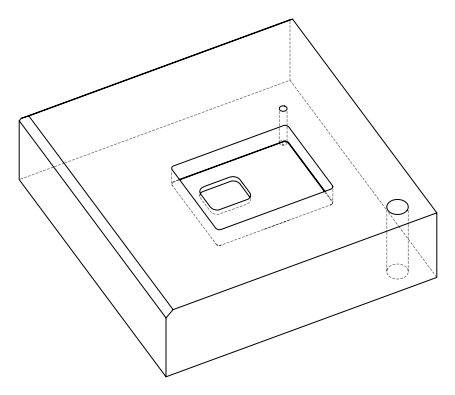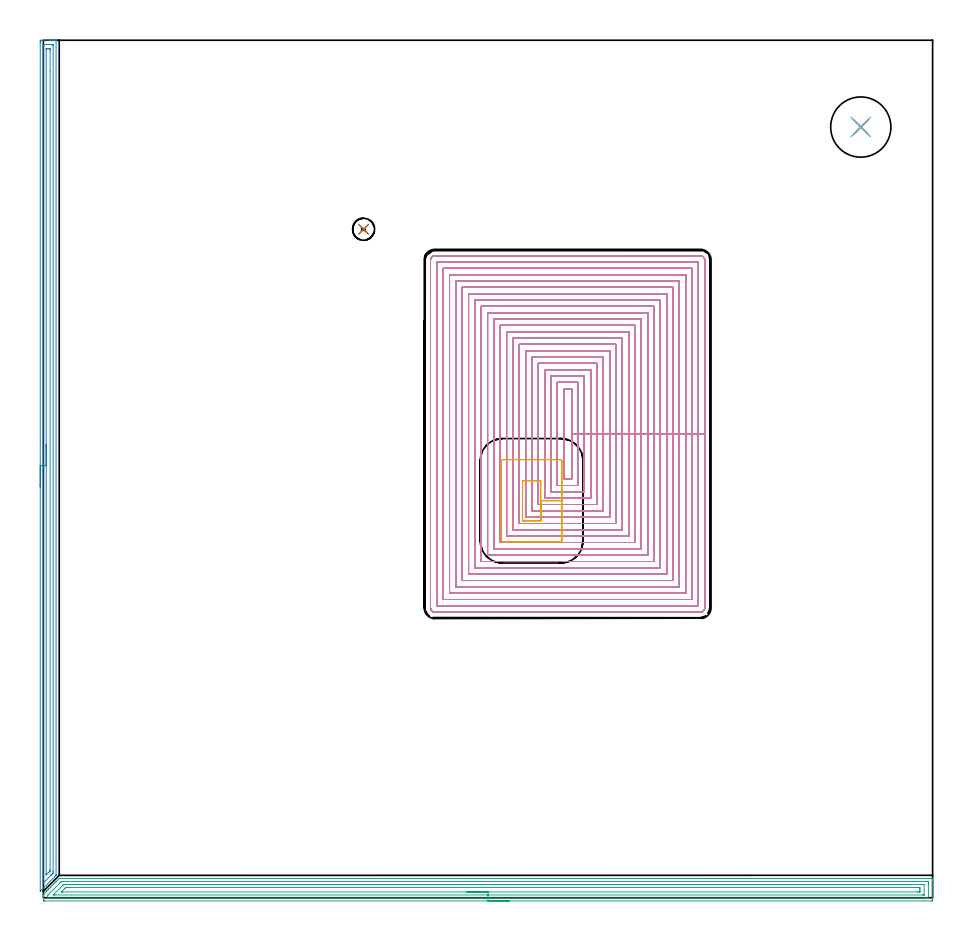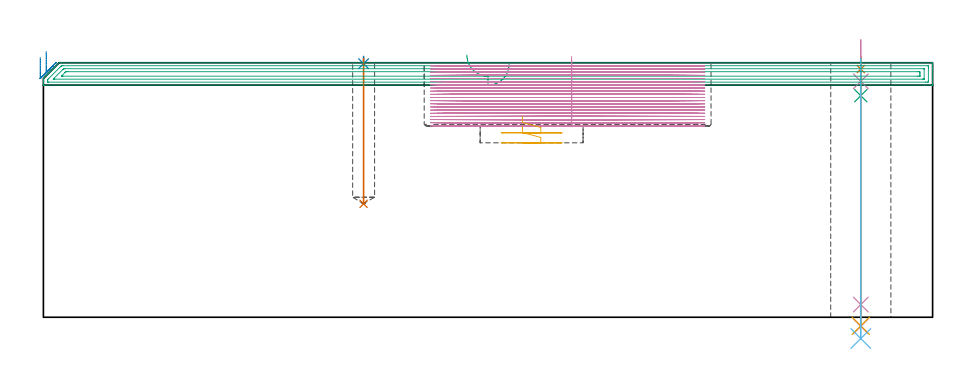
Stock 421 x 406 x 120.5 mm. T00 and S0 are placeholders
(PLAN: 11 operations, 8 tool changes, 334.3 min)
(1 SPOT_DRILL | STEP1HOLE | NXT0321_9005460120000 | 0.05 min | 183 mm3)
(2 SPOT_DRILL_1 | STEP1POCKET | NXT0321_9005460120000 | 0.03 min | 1 mm3)
(3 DRILL_BLIND_HOLE_INTO_CENTER | STEP1HOLE | UGT0301_217 | 0.07 min | 990 mm3)
(4 GUN_DRILL_THROUGH_HOLE | STEP1HOLE | UGT0307_009 | 0.66 min | 12411 mm3)
(5 DRILL_TO_ENLARGE_THROUGH_HOLE | STEP1HOLE | NXT0301_104 | 0.51 min | 4914 mm3)
(6 DRILL_TO_ENLARGE_THROUGH_HOLE_1 | STEP1HOLE | UGT0301_392 | 0.53 min | 58312 mm3)
(7 DRILL_BLIND_HOLE_INTO_CENTER_1 | STEP1POCKET | UGT0301_217 | 0.28 min | 5470 mm3)
(8 AREA_MILL | FG_CHAMFER_SURFACE | UGT0205_001 | 9.79 min | 11414 mm3)
(9 AREA_MILL_1 | FG_CHAMFER_SURFACE_1 | UGT0205_001 | 13.63 min | 23427 mm3)
(10 MILL_RECTANGULAR_POCKET | POCKET_RECTANGULAR_STRAIGHT | UGT0201_084 | Follow Part, ap 1.5, ae 75% | 307.72 min | 708935 mm3)
(11 MILL_RECTANGULAR_POCKET_1 | POCKET_RECTANGULAR_STRAIGHT_1 | UGT0201_104 | Follow Part, ap 5, ae 75% | 1.05 min | 22185 mm3)
(TOOL NXT0321_9005460120000 | NC Spot Drill, 142deg, 12mm, Carbide, Uncoated | D12 PA142 FL30 Z2)
(TOOL UGT0301_217 | Twist Drill 10.4 mm | D10.4 PA118 FL82 Z2)
(TOOL UGT0307_009 | Gun Drill 12 mm | D12 PA130 FL24 Z1)
(TOOL NXT0301_104 | Carbide Drill 14mm [860.1-1400-112A1-MM 2214] | D14 PA140 FL123 Z2)
(TOOL UGT0301_392 | Twist Drill 28.5 mm | D28.5 PA118 FL165 Z2)
(TOOL UGT0205_001 | Chamfer Mill 20 x 3 x 45 deg. | D20 FL50 Z2)
(TOOL UGT0201_084 | End mill 6 mm | D6 R1 FL30 Z4)
(TOOL UGT0201_104 | End Mill 20 mm | D20 FL22 Z2)
(OP 1 SPOT_DRILL)
G17 G21 G94 G90
T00 M6
G54
G17 G0 G90 X387. Y364.9 S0 M3
G43 Z130.5 H0
G94 G81 G98 Z117.5 F250. R123.5
G80
M5
M2
(OP 2 SPOT_DRILL_1)
G17 G21 G94 G90
T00 M6
G54
G17 G0 G90 X151.6 Y316.5 S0 M3
G43 Z130.5 H0
G94 G81 G98 Z120.052 F250. R123.5
G80
M5
M2
(OP 3 DRILL_BLIND_HOLE_INTO_CENTER)
G17 G21 G94 G90
T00 M6
G54
G17 G0 G90 X387. Y364.9 S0 M3
G43 Z130.5 H0
G94 G81 G98 Z104.9 F250. R122.5
G80
M5
M2
(OP 4 GUN_DRILL_THROUGH_HOLE)
G17 G21 G94 G90
T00 M6
G54
G17 G0 G90 X387. Y364.9 M8
G43 Z131.331 H0
S716 M3
G94 G1 Z111.702 F125. M26
G4 X.084
Z6. F250.
G4 X.084
Z-4.298 F125.
G4 X.084
M5
M9
G0 Z131.331
M2
(OP 5 DRILL_TO_ENLARGE_THROUGH_HOLE)
G17 G21 G94 G90
T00 M6
G54
G17 G0 G90 X387. Y364.9 S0 M3
G43 Z130.5 H1
G94 G73 G98 Z-4.048 F250. Q13.839 R122.5
G80
M5
M2
(OP 6 DRILL_TO_ENLARGE_THROUGH_HOLE_1)
G17 G21 G94 G90
T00 M6
G54
G17 G0 G90 X387. Y364.9 S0 M3
G43 Z130.5 H0
G94 G73 G98 Z-10.062 F250. Q26.112 R122.5
G80
M5
M2
(OP 7 DRILL_BLIND_HOLE_INTO_CENTER_1)
G17 G21 G94 G90
T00 M6
G54
G17 G0 G90 X151.6 Y316.5 S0 M3
G43 Z130.5 H0
G94 G81 G98 Z53.7 F250. R122.5
G80
M5
M2
(OP 8 AREA_MILL)
G17 G21 G94 G90
T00 M6
G54
G17 G0 G90 X-1.5 Y194.55 S1061 M3
G43 Z130.5 H0
Z123.
G94 G1 Y194.588 Z122.128 F250.
Y194.702 Z121.263
Y194.891 Z120.412
Y195.153 Z119.58
Y195.487 Z118.774
Y195.89 Z118.
Y196.358 Z117.264
Y196.89 Z116.572
Y197.479 Z115.929
Y198.122 Z115.34
Y198.814 Z114.808
Y199.55 Z114.34
Y200.324 Z113.937
Y201.13 Z113.603
Y201.962 Z113.341
Y202.813 Z113.152
Y203.678 Z113.038
Y204.55 Z113.
Y405.121
X-1.498 Y405.392 Z113.002
X-1.491 Y405.993 Z113.006
X-1.483 Y405.996 Z113.014
X-0.878 Y406. Z113.619
X2.697 Z117.191
X3.267 Z117.764
X3.59 Z118.087
X4.161 Z118.657
X4.484 Z118.979
X5.131 Z119.631
X5.549 Z120.049
X5.937 Y405.998 Z120.429
X5.975 Y405.995 Z120.466
X6.005 Y405.99 Z120.495
X6. Y405.842 Z120.5
Y10.849
X5.994 Y10.594 Z120.491
X5.864 Y10.464 Z120.363
X5.825 Y10.425 Z120.325
X-1.189 Y3.41 Z113.31
X-1.325 Y3.274 Z113.172
X-1.488 Y3.113 Z113.01
X-1.496 Y3.112 Z113.002
X-1.499 Y3.113 Z112.999
X-1.5 Y204.55 Z113.
X-0.086 Z114.414
X-0.085 Y403.607 Z114.415
Y403.707
X-0.082 Y403.81 Z114.418
X-0.076 Y403.99 Z114.424
X0.016 Y403.992 Z114.516
X0.517 Y403.999 Z115.017
X4.091 Y404. Z118.591
X4.484 Y403.996 Z118.984
X4.54 Y403.994 Z119.04
X4.569 Y403.991 Z119.069
X4.579 Y403.91 Z119.079
X4.583 Y403.708 Z119.083
X4.585 Y403.607 Z119.085
Y12.533
X4.581 Y11.742 Z119.081
X4.58 Y11.646 Z119.08
X4.484 Y11.544 Z118.984
X4.14 Y11.193 Z118.64
X3.799 Y10.849 Z118.299
X3.695 Y10.745 Z118.195
X0.569 Y7.619 Z115.069
X0.228 Y7.278 Z114.728
X0.121 Y7.174 Z114.621
X0.016 Y7.075 Z114.516
X-0.079 Y6.992 Z114.421
X-0.083 Y7.177 Z114.417
X-0.085 Y7.278 Z114.415
X-0.086 Y204.55 Z114.414
X1.328 Z115.828
X1.329 Y401.403 Z115.829
X1.33 Y401.821 Z115.83
X1.333 Y401.94 Z115.833
X1.335 Y401.989 Z115.835
X1.446 Y401.994 Z115.946
X1.625 Y401.999 Z116.125
X1.803 Y402. Z116.303
X2.519 Y401.999 Z117.019
X2.697 Y401.996 Z117.197
X2.875 Y401.99 Z117.375
X3.165 Y401.97 Z117.665
X3.167 Y401.821 Z117.667
X3.171 Y401.348 Z117.671
Y391.386
Y13.053
X3.17 Y12.844 Z117.67
X3.167 Y12.739 Z117.667
X3.165 Y12.691 Z117.665
X3.125 Y12.634 Z117.625
X2.915 Y12.417 Z117.415
X2.697 Y12.196 Z117.197
X2.47 Y11.969 Z116.97
X1.348 Y10.849 Z115.848
X1.342 Y10.848 Z115.842
X1.335 Y10.849 Z115.835
X1.334 Y10.872 Z115.834
X1.329 Y11.322 Z115.829
X1.328 Y204.55 Z115.828
Y205.422 Z115.866
Y206.286 Z115.98
Y207.138 Z116.169
Y207.97 Z116.431
Y208.776 Z116.765
Y209.55 Z117.168
Y210.286 Z117.637
Y210.978 Z118.168
Y211.621 Z118.757
Y212.21 Z119.401
Y212.741 Z120.093
Y213.21 Z120.828
Y213.613 Z121.602
Y213.947 Z122.408
Y214.209 Z123.24
Y214.398 Z124.092
Y214.512 Z124.957
Y214.55 Z125.828
G0 Z130.5
M5
M2
(OP 9 AREA_MILL_1)
G17 G21 G94 G90
T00 M6
G54
G17 G0 G90 X220.5 Y-1.5 S1061 M3
G43 Z130.5 H0
Z119.9
G94 G1 X220.462 Z119.028 F250.
X220.348 Z118.164
X220.159 Z117.312
X219.897 Z116.48
X219.563 Z115.674
X219.16 Z114.9
X218.692 Z114.164
X218.16 Z113.472
X217.571 Z112.829
X216.928 Z112.24
X216.236 Z111.708
X215.5 Z111.24
X214.726 Z110.837
X213.92 Z110.503
X213.088 Z110.241
X212.236 Z110.052
X211.372 Z109.938
X210.5 Z109.9
X0.615
X0.396 Y-1.498 Z109.902
X0.003 Y-1.491 Z109.905
X0. Y-1.38 Z110.017
Y-0.167 Z111.229
Y0.498 Z111.898
Y0.932 Z112.331
X0.002 Y1.596 Z112.996
X0.004 Y1.6 Z113.
X0.168 Y1.77 Z113.167
X1.626 Y3.226 Z114.626
X1.758 Y3.359 Z114.756
X1.806 Y3.407 Z114.805
X2.475 Y4.075 Z115.475
X2.639 Y4.241 Z115.637
X2.699 Y4.3 Z115.698
X3.323 Y4.923 Z116.323
X3.52 Y5.122 Z116.519
X4.171 Y5.771 Z117.171
X4.402 Y6.004 Z117.4
X5.019 Y6.619 Z118.019
X5.081 Y6.681 Z118.08
X5.283 Y6.885 Z118.281
X5.867 Y7.468 Z118.867
X5.974 Y7.574 Z118.973
X6.165 Y7.767 Z119.163
X6.716 Y8.316 Z119.716
X7.494 Y9.093 Z120.491
X7.509 Y9.099 Z120.495
X7.76 Y9.1 Z120.5
X420.832
X420.992 Y9.097 Z120.488
X420.995 Y9.096 Z120.487
X421. Y8.759 Z120.159
Y8.431 Z119.831
Y7.767 Z119.162
Y6.553 Z117.95
Y6.004 Z117.398
Y-1.048 Z110.349
X420.998 Y-1.325 Z110.073
X420.99 Y-1.492 Z109.906
X420.821 Y-1.499 Z109.899
X420.385 Y-1.5 Z109.9
X417.106
X210.5
Y-0.086 Z111.314
X2.401 Y-0.085 Z111.315
X2.318 Y-0.084 Z111.316
X2.033 Y-0.079 Z111.321
X2.01 Y0.014 Z111.414
X2.004 Y0.226 Z111.626
Y0.715 Z112.115
X2.009 Y1.102 Z112.502
X2.018 Y1.156 Z112.556
X2.046 Y1.188 Z112.588
X2.123 Y1.269 Z112.669
X2.401 Y1.552 Z112.952
X7.743 Y6.894 Z118.294
X8.192 Y7.34 Z118.74
X8.348 Y7.493 Z118.893
X8.475 Y7.614 Z119.014
X8.556 Y7.679 Z119.079
X8.653 Y7.682 Z119.082
X8.737 Y7.684 Z119.084
X9.546 Y7.686 Z119.086
X418.599 Y7.685 Z119.085
X418.682 Y7.684 Z119.084
X418.967 Y7.679 Z119.079
X418.99 Y7.586 Z118.986
X418.997 Y7.374 Z118.774
X418.999 Y6.885 Z118.285
X419. Y6.489 Z117.889
X418.999 Y0.715 Z112.115
X418.997 Y0.322 Z111.722
X418.99 Y-0.07 Z111.33
X418.599 Y-0.083 Z111.317
X418.515 Y-0.084 Z111.316
X417.706 Y-0.086 Z111.314
X210.5
Y1.328 Z112.728
X5.352 Y1.329 Z112.729
X5.081 Y1.33 Z112.73
X4.809 Y1.332 Z112.732
X4.647 Y1.335 Z112.735
X4.807 Y1.504 Z112.904
X4.896 Y1.596 Z112.996
X9.303 Y6.004 Z117.404
X9.425 Y6.123 Z117.523
X9.546 Y6.238 Z117.638
X9.589 Y6.265 Z117.665
X9.625 Y6.267 Z117.667
X9.702 Y6.27 Z117.67
X9.857 Y6.271 Z117.671
X10.168
X416.813
X416.948 Y6.27 Z117.67
X416.981 Y6.268 Z117.668
X416.989 Y6.265 Z117.665
X416.993 Y6.25 Z117.65
X416.999 Y6.188 Z117.588
Y1.412 Z112.812
X416.993 Y1.35 Z112.75
X416.989 Y1.335 Z112.735
X416.981 Y1.332 Z112.732
X416.948 Y1.33 Z112.73
X416.813 Y1.329 Z112.729
X416.191 Y1.328 Z112.728
X210.5
Y2.743 Z114.143
X9.278
X8.862 Y2.745 Z114.145
X8.653 Y2.747 Z114.147
X8.526 Y2.75 Z114.15
X8.59 Y2.836 Z114.236
X8.604 Y2.853 Z114.253
X8.653 Y2.904 Z114.304
X10.213 Y4.464 Z115.864
X10.439 Y4.689 Z116.089
X10.591 Y4.832 Z116.232
X10.612 Y4.85 Z116.25
X10.641 Y4.853 Z116.253
X10.71 Y4.855 Z116.255
X11.332 Y4.857 Z116.257
X11.601
X414.133
X414.403 Y4.856 Z116.256
X414.872 Y4.852 Z116.252
X414.974 Y4.85 Z116.25
X414.99 Y4.672 Z116.072
X415. Y4.267 Z115.667
Y4.241 Z115.641
Y3.385 Z114.785
X414.999 Y2.932 Z114.332
X414.997 Y2.825 Z114.225
X414.993 Y2.772 Z114.172
X414.99 Y2.751 Z114.151
X414.965 Y2.75 Z114.15
X414.755 Y2.746 Z114.146
X414.133 Y2.743 Z114.143
X413.865
X210.5
X209.628 Z114.181
X208.764 Z114.295
X207.912 Z114.483
X207.08 Z114.746
X206.274 Z115.08
X205.5 Z115.482
X204.764 Z115.951
X204.072 Z116.482
X203.429 Z117.072
X202.84 Z117.715
X202.308 Z118.407
X201.84 Z119.143
X201.437 Z119.917
X201.103 Z120.723
X200.841 Z121.555
X200.652 Z122.406
X200.538 Z123.271
X200.5 Z124.143
G0 Z130.5
M5
M2
(OP 10 MILL_RECTANGULAR_POCKET)
G17 G21 G94 G90
T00 M6
G54
G17 G0 G90 X250.1 Y202.824 S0 M3
G43 Z130.5 H0
Z123.5
G94 G1 Y219.6 Z119.005 F250.
Y241. F500.
X246.3
Y198.2
X250.1
Y219.6
X253.1
Y244.
X243.3
Y195.2
X253.1
Y219.6
X256.1
Y247.
X240.3
Y192.2
X256.1
Y219.6
X259.1
Y250.
X237.3
Y189.2
X259.1
Y219.6
X262.1
Y253.
X234.3
Y186.2
X262.1
Y219.6
X265.1
Y256.
X231.3
Y183.2
X265.1
Y219.6
X268.1
Y259.
X228.3
Y180.2
X268.1
Y219.6
X271.1
Y262.
X225.3
Y177.2
X271.1
Y219.6
X274.1
Y265.
X222.3
Y174.2
X274.1
Y219.6
X277.1
Y268.
X219.3
Y171.2
X277.1
Y219.6
X280.1
Y271.
X216.3
Y168.2
X280.1
Y219.6
X283.1
Y274.
X213.3
Y165.2
X283.1
Y219.6
X286.1
Y277.
X210.3
Y162.2
X286.1
Y219.6
X289.1
Y280.
X207.3
Y159.2
X289.1
Y219.6
X292.1
Y283.
X204.3
Y156.2
X292.1
Y219.6
X295.1
Y286.
X201.3
Y153.2
X295.1
Y219.6
X298.1
Y289.
X198.3
Y150.2
X298.1
Y219.6
X301.1
Y292.
X195.3
Y147.2
X301.1
Y219.6
X304.1
Y295.
X192.3
Y144.2
X304.1
Y219.6
X307.1
Y298.
X189.3
Y141.2
X307.1
Y219.6
X310.1
Y301.
X186.3
Y138.2
X310.1
Y219.6
X313.1
Y302.
G3 X311.1 Y304. R2.
G1 X185.3
G3 X183.3 Y302. R2.
G1 Y137.2
G3 X185.3 Y135.2 R2.
G1 X311.1
G3 X313.1 Y137.2 R2.
G1 Y219.6
Y220.6
G0 X250.1 Y202.824 Z122.005
G1 Y219.6 Z117.51 F250.
Y241. F500.
X246.3
Y198.2
X250.1
Y219.6
X253.1
Y244.
X243.3
Y195.2
X253.1
Y219.6
X256.1
Y247.
X240.3
Y192.2
X256.1
Y219.6
X259.1
Y250.
X237.3
Y189.2
X259.1
Y219.6
X262.1
Y253.
X234.3
Y186.2
X262.1
Y219.6
X265.1
Y256.
X231.3
Y183.2
X265.1
Y219.6
X268.1
Y259.
X228.3
Y180.2
X268.1
Y219.6
X271.1
Y262.
X225.3
Y177.2
X271.1
Y219.6
X274.1
Y265.
X222.3
Y174.2
X274.1
Y219.6
X277.1
Y268.
X219.3
Y171.2
X277.1
Y219.6
X280.1
Y271.
X216.3
Y168.2
X280.1
Y219.6
X283.1
Y274.
X213.3
Y165.2
X283.1
Y219.6
X286.1
Y277.
X210.3
Y162.2
X286.1
Y219.6
X289.1
Y280.
X207.3
Y159.2
X289.1
Y219.6
X292.1
Y283.
X204.3
Y156.2
X292.1
Y219.6
X295.1
Y286.
X201.3
Y153.2
X295.1
Y219.6
X298.1
Y289.
X198.3
Y150.2
X298.1
Y219.6
X301.1
Y292.
X195.3
Y147.2
X301.1
Y219.6
X304.1
Y295.
X192.3
Y144.2
X304.1
Y219.6
X307.1
Y298.
X189.3
Y141.2
X307.1
Y219.6
X310.1
Y301.
X186.3
Y138.2
X310.1
Y219.6
X313.1
Y302.
G3 X311.1 Y304. R2.
G1 X185.3
G3 X183.3 Y302. R2.
G1 Y137.2
G3 X185.3 Y135.2 R2.
G1 X311.1
G3 X313.1 Y137.2 R2.
G1 Y219.6
Y220.6
G0 X250.1 Y202.824 Z120.51
G1 Y219.6 Z116.015 F250.
Y241. F500.
X246.3
Y198.2
X250.1
Y219.6
X253.1
Y244.
X243.3
Y195.2
X253.1
Y219.6
X256.1
Y247.
X240.3
Y192.2
X256.1
Y219.6
X259.1
Y250.
X237.3
Y189.2
X259.1
Y219.6
X262.1
Y253.
X234.3
Y186.2
X262.1
Y219.6
X265.1
Y256.
X231.3
Y183.2
X265.1
Y219.6
X268.1
Y259.
X228.3
Y180.2
X268.1
Y219.6
X271.1
Y262.
X225.3
Y177.2
X271.1
Y219.6
X274.1
Y265.
X222.3
Y174.2
X274.1
Y219.6
X277.1
Y268.
X219.3
Y171.2
X277.1
Y219.6
X280.1
Y271.
X216.3
Y168.2
X280.1
Y219.6
X283.1
Y274.
X213.3
Y165.2
X283.1
Y219.6
X286.1
Y277.
X210.3
Y162.2
X286.1
Y219.6
X289.1
Y280.
X207.3
Y159.2
X289.1
Y219.6
X292.1
Y283.
X204.3
Y156.2
X292.1
Y219.6
X295.1
Y286.
X201.3
Y153.2
X295.1
Y219.6
X298.1
Y289.
X198.3
Y150.2
X298.1
Y219.6
X301.1
Y292.
X195.3
Y147.2
X301.1
Y219.6
X304.1
Y295.
X192.3
Y144.2
X304.1
Y219.6
X307.1
Y298.
X189.3
Y141.2
X307.1
Y219.6
X310.1
Y301.
X186.3
Y138.2
X310.1
Y219.6
X313.1
Y302.
G3 X311.1 Y304. R2.
G1 X185.3
G3 X183.3 Y302. R2.
G1 Y137.2
G3 X185.3 Y135.2 R2.
G1 X311.1
G3 X313.1 Y137.2 R2.
G1 Y219.6
Y220.6
G0 X250.1 Y202.824 Z119.015
G1 Y219.6 Z114.52 F250.
Y241. F500.
X246.3
Y198.2
X250.1
Y219.6
X253.1
Y244.
X243.3
Y195.2
X253.1
Y219.6
X256.1
Y247.
X240.3
Y192.2
X256.1
Y219.6
X259.1
Y250.
X237.3
Y189.2
X259.1
Y219.6
X262.1
Y253.
X234.3
Y186.2
X262.1
Y219.6
X265.1
Y256.
X231.3
Y183.2
X265.1
Y219.6
X268.1
Y259.
X228.3
Y180.2
X268.1
Y219.6
X271.1
Y262.
X225.3
Y177.2
X271.1
Y219.6
X274.1
Y265.
X222.3
Y174.2
X274.1
Y219.6
X277.1
Y268.
X219.3
Y171.2
X277.1
Y219.6
X280.1
Y271.
X216.3
Y168.2
X280.1
Y219.6
X283.1
Y274.
X213.3
Y165.2
X283.1
Y219.6
X286.1
Y277.
X210.3
Y162.2
X286.1
Y219.6
X289.1
Y280.
X207.3
Y159.2
X289.1
Y219.6
X292.1
Y283.
X204.3
Y156.2
X292.1
Y219.6
X295.1
Y286.
X201.3
Y153.2
X295.1
Y219.6
X298.1
Y289.
X198.3
Y150.2
X298.1
Y219.6
X301.1
Y292.
X195.3
Y147.2
X301.1
Y219.6
X304.1
Y295.
X192.3
Y144.2
X304.1
Y219.6
X307.1
Y298.
X189.3
Y141.2
X307.1
Y219.6
X310.1
Y301.
X186.3
Y138.2
X310.1
Y219.6
X313.1
Y302.
G3 X311.1 Y304. R2.
G1 X185.3
G3 X183.3 Y302. R2.
G1 Y137.2
G3 X185.3 Y135.2 R2.
G1 X311.1
G3 X313.1 Y137.2 R2.
G1 Y219.6
Y220.6
G0 X250.1 Y202.824 Z117.52
G1 Y219.6 Z113.025 F250.
Y241. F500.
X246.3
Y198.2
X250.1
Y219.6
X253.1
Y244.
X243.3
Y195.2
X253.1
Y219.6
X256.1
Y247.
X240.3
Y192.2
X256.1
Y219.6
X259.1
Y250.
X237.3
Y189.2
X259.1
Y219.6
X262.1
Y253.
X234.3
Y186.2
X262.1
Y219.6
X265.1
Y256.
X231.3
Y183.2
X265.1
Y219.6
X268.1
Y259.
X228.3
Y180.2
X268.1
Y219.6
X271.1
Y262.
X225.3
Y177.2
X271.1
Y219.6
X274.1
Y265.
X222.3
Y174.2
X274.1
Y219.6
X277.1
Y268.
X219.3
Y171.2
X277.1
Y219.6
X280.1
Y271.
X216.3
Y168.2
X280.1
Y219.6
X283.1
Y274.
X213.3
Y165.2
X283.1
Y219.6
X286.1
Y277.
X210.3
Y162.2
X286.1
Y219.6
X289.1
Y280.
X207.3
Y159.2
X289.1
Y219.6
X292.1
Y283.
X204.3
Y156.2
X292.1
Y219.6
X295.1
Y286.
X201.3
Y153.2
X295.1
Y219.6
X298.1
Y289.
X198.3
Y150.2
X298.1
Y219.6
X301.1
Y292.
X195.3
Y147.2
X301.1
Y219.6
X304.1
Y295.
X192.3
Y144.2
X304.1
Y219.6
X307.1
Y298.
X189.3
Y141.2
X307.1
Y219.6
X310.1
Y301.
X186.3
Y138.2
X310.1
Y219.6
X313.1
Y302.
G3 X311.1 Y304. R2.
G1 X185.3
G3 X183.3 Y302. R2.
G1 Y137.2
G3 X185.3 Y135.2 R2.
G1 X311.1
G3 X313.1 Y137.2 R2.
G1 Y219.6
Y220.6
G0 X250.1 Y202.824 Z116.025
G1 Y219.6 Z111.53 F250.
Y241. F500.
X246.3
Y198.2
X250.1
Y219.6
X253.1
Y244.
X243.3
Y195.2
X253.1
Y219.6
X256.1
Y247.
X240.3
Y192.2
X256.1
Y219.6
X259.1
Y250.
X237.3
Y189.2
X259.1
Y219.6
X262.1
Y253.
X234.3
Y186.2
X262.1
Y219.6
X265.1
Y256.
X231.3
Y183.2
X265.1
Y219.6
X268.1
Y259.
X228.3
Y180.2
X268.1
Y219.6
X271.1
Y262.
X225.3
Y177.2
X271.1
Y219.6
X274.1
Y265.
X222.3
Y174.2
X274.1
Y219.6
X277.1
Y268.
X219.3
Y171.2
X277.1
Y219.6
X280.1
Y271.
X216.3
Y168.2
X280.1
Y219.6
X283.1
Y274.
X213.3
Y165.2
X283.1
Y219.6
X286.1
Y277.
X210.3
Y162.2
X286.1
Y219.6
X289.1
Y280.
X207.3
Y159.2
X289.1
Y219.6
X292.1
Y283.
X204.3
Y156.2
X292.1
Y219.6
X295.1
Y286.
X201.3
Y153.2
X295.1
Y219.6
X298.1
Y289.
X198.3
Y150.2
X298.1
Y219.6
X301.1
Y292.
X195.3
Y147.2
X301.1
Y219.6
X304.1
Y295.
X192.3
Y144.2
X304.1
Y219.6
X307.1
Y298.
X189.3
Y141.2
X307.1
Y219.6
X310.1
Y301.
X186.3
Y138.2
X310.1
Y219.6
X313.1
Y302.
G3 X311.1 Y304. R2.
G1 X185.3
G3 X183.3 Y302. R2.
G1 Y137.2
G3 X185.3 Y135.2 R2.
G1 X311.1
G3 X313.1 Y137.2 R2.
G1 Y219.6
Y220.6
G0 X250.1 Y202.824 Z114.53
G1 Y219.6 Z110.035 F250.
Y241. F500.
X246.3
Y198.2
X250.1
Y219.6
X253.1
Y244.
X243.3
Y195.2
X253.1
Y219.6
X256.1
Y247.
X240.3
Y192.2
X256.1
Y219.6
X259.1
Y250.
X237.3
Y189.2
X259.1
Y219.6
X262.1
Y253.
X234.3
Y186.2
X262.1
Y219.6
X265.1
Y256.
X231.3
Y183.2
X265.1
Y219.6
X268.1
Y259.
X228.3
Y180.2
X268.1
Y219.6
X271.1
Y262.
X225.3
Y177.2
X271.1
Y219.6
X274.1
Y265.
X222.3
Y174.2
X274.1
Y219.6
X277.1
Y268.
X219.3
Y171.2
X277.1
Y219.6
X280.1
Y271.
X216.3
Y168.2
X280.1
Y219.6
X283.1
Y274.
X213.3
Y165.2
X283.1
Y219.6
X286.1
Y277.
X210.3
Y162.2
X286.1
Y219.6
X289.1
Y280.
X207.3
Y159.2
X289.1
Y219.6
X292.1
Y283.
X204.3
Y156.2
X292.1
Y219.6
X295.1
Y286.
X201.3
Y153.2
X295.1
Y219.6
X298.1
Y289.
X198.3
Y150.2
X298.1
Y219.6
X301.1
Y292.
X195.3
Y147.2
X301.1
Y219.6
X304.1
Y295.
X192.3
Y144.2
X304.1
Y219.6
X307.1
Y298.
X189.3
Y141.2
X307.1
Y219.6
X310.1
Y301.
X186.3
Y138.2
X310.1
Y219.6
X313.1
Y302.
G3 X311.1 Y304. R2.
G1 X185.3
G3 X183.3 Y302. R2.
G1 Y137.2
G3 X185.3 Y135.2 R2.
G1 X311.1
G3 X313.1 Y137.2 R2.
G1 Y219.6
Y220.6
G0 X250.1 Y202.824 Z113.035
G1 Y219.6 Z108.54 F250.
Y241. F500.
X246.3
Y198.2
X250.1
Y219.6
X253.1
Y244.
X243.3
Y195.2
X253.1
Y219.6
X256.1
Y247.
X240.3
Y192.2
X256.1
Y219.6
X259.1
Y250.
X237.3
Y189.2
X259.1
Y219.6
X262.1
Y253.
X234.3
Y186.2
X262.1
Y219.6
X265.1
Y256.
X231.3
Y183.2
X265.1
Y219.6
X268.1
Y259.
X228.3
Y180.2
X268.1
Y219.6
X271.1
Y262.
X225.3
Y177.2
X271.1
Y219.6
X274.1
Y265.
X222.3
Y174.2
X274.1
Y219.6
X277.1
Y268.
X219.3
Y171.2
X277.1
Y219.6
X280.1
Y271.
X216.3
Y168.2
X280.1
Y219.6
X283.1
Y274.
X213.3
Y165.2
X283.1
Y219.6
X286.1
Y277.
X210.3
Y162.2
X286.1
Y219.6
X289.1
Y280.
X207.3
Y159.2
X289.1
Y219.6
X292.1
Y283.
X204.3
Y156.2
X292.1
Y219.6
X295.1
Y286.
X201.3
Y153.2
X295.1
Y219.6
X298.1
Y289.
X198.3
Y150.2
X298.1
Y219.6
X301.1
Y292.
X195.3
Y147.2
X301.1
Y219.6
X304.1
Y295.
X192.3
Y144.2
X304.1
Y219.6
X307.1
Y298.
X189.3
Y141.2
X307.1
Y219.6
X310.1
Y301.
X186.3
Y138.2
X310.1
Y219.6
X313.1
Y302.
G3 X311.1 Y304. R2.
G1 X185.3
G3 X183.3 Y302. R2.
G1 Y137.2
G3 X185.3 Y135.2 R2.
G1 X311.1
G3 X313.1 Y137.2 R2.
G1 Y219.6
Y220.6
G0 X250.1 Y202.824 Z111.54
G1 Y219.6 Z107.045 F250.
Y241. F500.
X246.3
Y198.2
X250.1
Y219.6
X253.1
Y244.
X243.3
Y195.2
X253.1
Y219.6
X256.1
Y247.
X240.3
Y192.2
X256.1
Y219.6
X259.1
Y250.
X237.3
Y189.2
X259.1
Y219.6
X262.1
Y253.
X234.3
Y186.2
X262.1
Y219.6
X265.1
Y256.
X231.3
Y183.2
X265.1
Y219.6
X268.1
Y259.
X228.3
Y180.2
X268.1
Y219.6
X271.1
Y262.
X225.3
Y177.2
X271.1
Y219.6
X274.1
Y265.
X222.3
Y174.2
X274.1
Y219.6
X277.1
Y268.
X219.3
Y171.2
X277.1
Y219.6
X280.1
Y271.
X216.3
Y168.2
X280.1
Y219.6
X283.1
Y274.
X213.3
Y165.2
X283.1
Y219.6
X286.1
Y277.
X210.3
Y162.2
X286.1
Y219.6
X289.1
Y280.
X207.3
Y159.2
X289.1
Y219.6
X292.1
Y283.
X204.3
Y156.2
X292.1
Y219.6
X295.1
Y286.
X201.3
Y153.2
X295.1
Y219.6
X298.1
Y289.
X198.3
Y150.2
X298.1
Y219.6
X301.1
Y292.
X195.3
Y147.2
X301.1
Y219.6
X304.1
Y295.
X192.3
Y144.2
X304.1
Y219.6
X307.1
Y298.
X189.3
Y141.2
X307.1
Y219.6
X310.1
Y301.
X186.3
Y138.2
X310.1
Y219.6
X313.1
Y302.
G3 X311.1 Y304. R2.
G1 X185.3
G3 X183.3 Y302. R2.
G1 Y137.2
G3 X185.3 Y135.2 R2.
G1 X311.1
G3 X313.1 Y137.2 R2.
G1 Y219.6
Y220.6
G0 X250.1 Y202.824 Z110.045
G1 Y219.6 Z105.55 F250.
Y241. F500.
X246.3
Y198.2
X250.1
Y219.6
X253.1
Y244.
X243.3
Y195.2
X253.1
Y219.6
X256.1
Y247.
X240.3
Y192.2
X256.1
Y219.6
X259.1
Y250.
X237.3
Y189.2
X259.1
Y219.6
X262.1
Y253.
X234.3
Y186.2
X262.1
Y219.6
X265.1
Y256.
X231.3
Y183.2
X265.1
Y219.6
X268.1
Y259.
X228.3
Y180.2
X268.1
Y219.6
X271.1
Y262.
X225.3
Y177.2
X271.1
Y219.6
X274.1
Y265.
X222.3
Y174.2
X274.1
Y219.6
X277.1
Y268.
X219.3
Y171.2
X277.1
Y219.6
X280.1
Y271.
X216.3
Y168.2
X280.1
Y219.6
X283.1
Y274.
X213.3
Y165.2
X283.1
Y219.6
X286.1
Y277.
X210.3
Y162.2
X286.1
Y219.6
X289.1
Y280.
X207.3
Y159.2
X289.1
Y219.6
X292.1
Y283.
X204.3
Y156.2
X292.1
Y219.6
X295.1
Y286.
X201.3
Y153.2
X295.1
Y219.6
X298.1
Y289.
X198.3
Y150.2
X298.1
Y219.6
X301.1
Y292.
X195.3
Y147.2
X301.1
Y219.6
X304.1
Y295.
X192.3
Y144.2
X304.1
Y219.6
X307.1
Y298.
X189.3
Y141.2
X307.1
Y219.6
X310.1
Y301.
X186.3
Y138.2
X310.1
Y219.6
X313.1
Y302.
G3 X311.1 Y304. R2.
G1 X185.3
G3 X183.3 Y302. R2.
G1 Y137.2
G3 X185.3 Y135.2 R2.
G1 X311.1
G3 X313.1 Y137.2 R2.
G1 Y219.6
Y220.6
G0 X250.1 Y202.824 Z108.55
G1 Y219.6 Z104.055 F250.
Y241. F500.
X246.3
Y198.2
X250.1
Y219.6
X253.1
Y244.
X243.3
Y195.2
X253.1
Y219.6
X256.1
Y247.
X240.3
Y192.2
X256.1
Y219.6
X259.1
Y250.
X237.3
Y189.2
X259.1
Y219.6
X262.1
Y253.
X234.3
Y186.2
X262.1
Y219.6
X265.1
Y256.
X231.3
Y183.2
X265.1
Y219.6
X268.1
Y259.
X228.3
Y180.2
X268.1
Y219.6
X271.1
Y262.
X225.3
Y177.2
X271.1
Y219.6
X274.1
Y265.
X222.3
Y174.2
X274.1
Y219.6
X277.1
Y268.
X219.3
Y171.2
X277.1
Y219.6
X280.1
Y271.
X216.3
Y168.2
X280.1
Y219.6
X283.1
Y274.
X213.3
Y165.2
X283.1
Y219.6
X286.1
Y277.
X210.3
Y162.2
X286.1
Y219.6
X289.1
Y280.
X207.3
Y159.2
X289.1
Y219.6
X292.1
Y283.
X204.3
Y156.2
X292.1
Y219.6
X295.1
Y286.
X201.3
Y153.2
X295.1
Y219.6
X298.1
Y289.
X198.3
Y150.2
X298.1
Y219.6
X301.1
Y292.
X195.3
Y147.2
X301.1
Y219.6
X304.1
Y295.
X192.3
Y144.2
X304.1
Y219.6
X307.1
Y298.
X189.3
Y141.2
X307.1
Y219.6
X310.1
Y301.
X186.3
Y138.2
X310.1
Y219.6
X313.1
Y302.
G3 X311.1 Y304. R2.
G1 X185.3
G3 X183.3 Y302. R2.
G1 Y137.2
G3 X185.3 Y135.2 R2.
G1 X311.1
G3 X313.1 Y137.2 R2.
G1 Y219.6
Y220.6
G0 X250.1 Y202.824 Z107.055
G1 Y219.6 Z102.56 F250.
Y241. F500.
X246.3
Y198.2
X250.1
Y219.6
X253.1
Y244.
X243.3
Y195.2
X253.1
Y219.6
X256.1
Y247.
X240.3
Y192.2
X256.1
Y219.6
X259.1
Y250.
X237.3
Y189.2
X259.1
Y219.6
X262.1
Y253.
X234.3
Y186.2
X262.1
Y219.6
X265.1
Y256.
X231.3
Y183.2
X265.1
Y219.6
X268.1
Y259.
X228.3
Y180.2
X268.1
Y219.6
X271.1
Y262.
X225.3
Y177.2
X271.1
Y219.6
X274.1
Y265.
X222.3
Y174.2
X274.1
Y219.6
X277.1
Y268.
X219.3
Y171.2
X277.1
Y219.6
X280.1
Y271.
X216.3
Y168.2
X280.1
Y219.6
X283.1
Y274.
X213.3
Y165.2
X283.1
Y219.6
X286.1
Y277.
X210.3
Y162.2
X286.1
Y219.6
X289.1
Y280.
X207.3
Y159.2
X289.1
Y219.6
X292.1
Y283.
X204.3
Y156.2
X292.1
Y219.6
X295.1
Y286.
X201.3
Y153.2
X295.1
Y219.6
X298.1
Y289.
X198.3
Y150.2
X298.1
Y219.6
X301.1
Y292.
X195.3
Y147.2
X301.1
Y219.6
X304.1
Y295.
X192.3
Y144.2
X304.1
Y219.6
X307.1
Y298.
X189.3
Y141.2
X307.1
Y219.6
X310.1
Y301.
X186.3
Y138.2
X310.1
Y219.6
X313.1
Y302.
G3 X311.1 Y304. R2.
G1 X185.3
G3 X183.3 Y302. R2.
G1 Y137.2
G3 X185.3 Y135.2 R2.
G1 X311.1
G3 X313.1 Y137.2 R2.
G1 Y219.6
Y220.6
G0 X250.1 Y202.824 Z105.56
G1 Y219.6 Z101.065 F250.
Y241. F500.
X246.3
Y198.2
X250.1
Y219.6
X253.1
Y244.
X243.3
Y195.2
X253.1
Y219.6
X256.1
Y247.
X240.3
Y192.2
X256.1
Y219.6
X259.1
Y250.
X237.3
Y189.2
X259.1
Y219.6
X262.1
Y253.
X234.3
Y186.2
X262.1
Y219.6
X265.1
Y256.
X231.3
Y183.2
X265.1
Y219.6
X268.1
Y259.
X228.3
Y180.2
X268.1
Y219.6
X271.1
Y262.
X225.3
Y177.2
X271.1
Y219.6
X274.1
Y265.
X222.3
Y174.2
X274.1
Y219.6
X277.1
Y268.
X219.3
Y171.2
X277.1
Y219.6
X280.1
Y271.
X216.3
Y168.2
X280.1
Y219.6
X283.1
Y274.
X213.3
Y165.2
X283.1
Y219.6
X286.1
Y277.
X210.3
Y162.2
X286.1
Y219.6
X289.1
Y280.
X207.3
Y159.2
X289.1
Y219.6
X292.1
Y283.
X204.3
Y156.2
X292.1
Y219.6
X295.1
Y286.
X201.3
Y153.2
X295.1
Y219.6
X298.1
Y289.
X198.3
Y150.2
X298.1
Y219.6
X301.1
Y292.
X195.3
Y147.2
X301.1
Y219.6
X304.1
Y295.
X192.3
Y144.2
X304.1
Y219.6
X307.1
Y298.
X189.3
Y141.2
X307.1
Y219.6
X310.1
Y301.
X186.3
Y138.2
X310.1
Y219.6
X313.1
Y302.
G3 X311.1 Y304. R2.
G1 X185.3
G3 X183.3 Y302. R2.
G1 Y137.2
G3 X185.3 Y135.2 R2.
G1 X311.1
G3 X313.1 Y137.2 R2.
G1 Y219.6
Y220.6
G0 X250.1 Y202.824 Z104.065
G1 Y219.6 Z99.57 F250.
Y241. F500.
X246.3
Y198.2
X250.1
Y219.6
X253.1
Y244.
X243.3
Y195.2
X253.1
Y219.6
X256.1
Y247.
X240.3
Y192.2
X256.1
Y219.6
X259.1
Y250.
X237.3
Y189.2
X259.1
Y219.6
X262.1
Y253.
X234.3
Y186.2
X262.1
Y219.6
X265.1
Y256.
X231.3
Y183.2
X265.1
Y219.6
X268.1
Y259.
X228.3
Y180.2
X268.1
Y219.6
X271.1
Y262.
X225.3
Y177.2
X271.1
Y219.6
X274.1
Y265.
X222.3
Y174.2
X274.1
Y219.6
X277.1
Y268.
X219.3
Y171.2
X277.1
Y219.6
X280.1
Y271.
X216.3
Y168.2
X280.1
Y219.6
X283.1
Y274.
X213.3
Y165.2
X283.1
Y219.6
X286.1
Y277.
X210.3
Y162.2
X286.1
Y219.6
X289.1
Y280.
X207.3
Y159.2
X289.1
Y219.6
X292.1
Y283.
X204.3
Y156.2
X292.1
Y219.6
X295.1
Y286.
X201.3
Y153.2
X295.1
Y219.6
X298.1
Y289.
X198.3
Y150.2
X298.1
Y219.6
X301.1
Y292.
X195.3
Y147.2
X301.1
Y219.6
X304.1
Y295.
X192.3
Y144.2
X304.1
Y219.6
X307.1
Y298.
X189.3
Y141.2
X307.1
Y219.6
X310.1
Y301.
X186.3
Y138.2
X310.1
Y219.6
X313.1
Y302.
G3 X311.1 Y304. R2.
G1 X185.3
G3 X183.3 Y302. R2.
G1 Y137.2
G3 X185.3 Y135.2 R2.
G1 X311.1
G3 X313.1 Y137.2 R2.
G1 Y219.6
Y220.6
G0 X250.1 Y202.824 Z102.57
G1 Y219.6 Z98.075 F250.
Y241. F500.
X246.3
Y198.2
X250.1
Y219.6
X253.1
Y244.
X243.3
Y195.2
X253.1
Y219.6
X256.1
Y247.
X240.3
Y192.2
X256.1
Y219.6
X259.1
Y250.
X237.3
Y189.2
X259.1
Y219.6
X262.1
Y253.
X234.3
Y186.2
X262.1
Y219.6
X265.1
Y256.
X231.3
Y183.2
X265.1
Y219.6
X268.1
Y259.
X228.3
Y180.2
X268.1
Y219.6
X271.1
Y262.
X225.3
Y177.2
X271.1
Y219.6
X274.1
Y265.
X222.3
Y174.2
X274.1
Y219.6
X277.1
Y268.
X219.3
Y171.2
X277.1
Y219.6
X280.1
Y271.
X216.3
Y168.2
X280.1
Y219.6
X283.1
Y274.
X213.3
Y165.2
X283.1
Y219.6
X286.1
Y277.
X210.3
Y162.2
X286.1
Y219.6
X289.1
Y280.
X207.3
Y159.2
X289.1
Y219.6
X292.1
Y283.
X204.3
Y156.2
X292.1
Y219.6
X295.1
Y286.
X201.3
Y153.2
X295.1
Y219.6
X298.1
Y289.
X198.3
Y150.2
X298.1
Y219.6
X301.1
Y292.
X195.3
Y147.2
X301.1
Y219.6
X304.1
Y295.
X192.3
Y144.2
X304.1
Y219.6
X307.1
Y298.
X189.3
Y141.2
X307.1
Y219.6
X310.1
Y301.
X186.3
Y138.2
X310.1
Y219.6
X313.1
Y302.
G3 X311.1 Y304. R2.
G1 X185.3
G3 X183.3 Y302. R2.
G1 Y137.2
G3 X185.3 Y135.2 R2.
G1 X311.1
G3 X313.1 Y137.2 R2.
G1 Y219.6
Y220.6
G0 X250.1 Y202.824 Z101.075
G1 Y219.6 Z96.58 F250.
Y241. F500.
X246.3
Y198.2
X250.1
Y219.6
X253.1
Y244.
X243.3
Y195.2
X253.1
Y219.6
X256.1
Y247.
X240.3
Y192.2
X256.1
Y219.6
X259.1
Y250.
X237.3
Y189.2
X259.1
Y219.6
X262.1
Y253.
X234.3
Y186.2
X262.1
Y219.6
X265.1
Y256.
X231.3
Y183.2
X265.1
Y219.6
X268.1
Y259.
X228.3
Y180.2
X268.1
Y219.6
X271.1
Y262.
X225.3
Y177.2
X271.1
Y219.6
X274.1
Y265.
X222.3
Y174.2
X274.1
Y219.6
X277.1
Y268.
X219.3
Y171.2
X277.1
Y219.6
X280.1
Y271.
X216.3
Y168.2
X280.1
Y219.6
X283.1
Y274.
X213.3
Y165.2
X283.1
Y219.6
X286.1
Y277.
X210.3
Y162.2
X286.1
Y219.6
X289.1
Y280.
X207.3
Y159.2
X289.1
Y219.6
X292.1
Y283.
X204.3
Y156.2
X292.1
Y219.6
X295.1
Y286.
X201.3
Y153.2
X295.1
Y219.6
X298.1
Y289.
X198.3
Y150.2
X298.1
Y219.6
X301.1
Y292.
X195.3
Y147.2
X301.1
Y219.6
X304.1
Y295.
X192.3
Y144.2
X304.1
Y219.6
X307.1
Y298.
X189.3
Y141.2
X307.1
Y219.6
X310.1
Y301.
X186.3
Y138.2
X310.1
Y219.6
X313.1
Y302.
G3 X311.1 Y304. R2.
G1 X185.3
G3 X183.3 Y302. R2.
G1 Y137.2
G3 X185.3 Y135.2 R2.
G1 X311.1
G3 X313.1 Y137.2 R2.
G1 Y219.6
Y220.6
G0 X250.1 Y202.824 Z99.58
G1 Y219.6 Z95.085 F250.
Y241. F500.
X246.3
Y198.2
X250.1
Y219.6
X253.1
Y244.
X243.3
Y195.2
X253.1
Y219.6
X256.1
Y247.
X240.3
Y192.2
X256.1
Y219.6
X259.1
Y250.
X237.3
Y189.2
X259.1
Y219.6
X262.1
Y253.
X234.3
Y186.2
X262.1
Y219.6
X265.1
Y256.
X231.3
Y183.2
X265.1
Y219.6
X268.1
Y259.
X228.3
Y180.2
X268.1
Y219.6
X271.1
Y262.
X225.3
Y177.2
X271.1
Y219.6
X274.1
Y265.
X222.3
Y174.2
X274.1
Y219.6
X277.1
Y268.
X219.3
Y171.2
X277.1
Y219.6
X280.1
Y271.
X216.3
Y168.2
X280.1
Y219.6
X283.1
Y274.
X213.3
Y165.2
X283.1
Y219.6
X286.1
Y277.
X210.3
Y162.2
X286.1
Y219.6
X289.1
Y280.
X207.3
Y159.2
X289.1
Y219.6
X292.1
Y283.
X204.3
Y156.2
X292.1
Y219.6
X295.1
Y286.
X201.3
Y153.2
X295.1
Y219.6
X298.1
Y289.
X198.3
Y150.2
X298.1
Y219.6
X301.1
Y292.
X195.3
Y147.2
X301.1
Y219.6
X304.1
Y295.
X192.3
Y144.2
X304.1
Y219.6
X307.1
Y298.
X189.3
Y141.2
X307.1
Y219.6
X310.1
Y301.
X186.3
Y138.2
X310.1
Y219.6
X313.1
Y302.
G3 X311.1 Y304. R2.
G1 X185.3
G3 X183.3 Y302. R2.
G1 Y137.2
G3 X185.3 Y135.2 R2.
G1 X311.1
G3 X313.1 Y137.2 R2.
G1 Y219.6
Y220.6
G0 X250.1 Y202.824 Z98.085
G1 Y219.6 Z93.59 F250.
Y241. F500.
X246.3
Y198.2
X250.1
Y219.6
X253.1
Y244.
X243.3
Y195.2
X253.1
Y219.6
X256.1
Y247.
X240.3
Y192.2
X256.1
Y219.6
X259.1
Y250.
X237.3
Y189.2
X259.1
Y219.6
X262.1
Y253.
X234.3
Y186.2
X262.1
Y219.6
X265.1
Y256.
X231.3
Y183.2
X265.1
Y219.6
X268.1
Y259.
X228.3
Y180.2
X268.1
Y219.6
X271.1
Y262.
X225.3
Y177.2
X271.1
Y219.6
X274.1
Y265.
X222.3
Y174.2
X274.1
Y219.6
X277.1
Y268.
X219.3
Y171.2
X277.1
Y219.6
X280.1
Y271.
X216.3
Y168.2
X280.1
Y219.6
X283.1
Y274.
X213.3
Y165.2
X283.1
Y219.6
X286.1
Y277.
X210.3
Y162.2
X286.1
Y219.6
X289.1
Y280.
X207.3
Y159.2
X289.1
Y219.6
X292.1
Y283.
X204.3
Y156.2
X292.1
Y219.6
X295.1
Y286.
X201.3
Y153.2
X295.1
Y219.6
X298.1
Y289.
X198.3
Y150.2
X298.1
Y219.6
X301.1
Y292.
X195.3
Y147.2
X301.1
Y219.6
X304.1
Y295.
X192.3
Y144.2
X304.1
Y219.6
X307.1
Y298.
X189.3
Y141.2
X307.1
Y219.6
X310.1
Y301.
X186.3
Y138.2
X310.1
Y219.6
X313.1
Y302.
G3 X311.1 Y304. R2.
G1 X185.3
G3 X183.3 Y302. R2.
G1 Y137.2
G3 X185.3 Y135.2 R2.
G1 X311.1
G3 X313.1 Y137.2 R2.
G1 Y219.6
Y220.6
G0 X250.1 Y202.824 Z96.59
G1 Y219.6 Z92.095 F250.
Y241. F500.
X246.3
Y198.2
X250.1
Y219.6
X253.1
Y244.
X243.3
Y195.2
X253.1
Y219.6
X256.1
Y247.
X240.3
Y192.2
X256.1
Y219.6
X259.1
Y250.
X237.3
Y189.2
X259.1
Y219.6
X262.1
Y253.
X234.3
Y186.2
X262.1
Y219.6
X265.1
Y256.
X231.3
Y183.2
X265.1
Y219.6
X268.1
Y259.
X228.3
Y180.2
X268.1
Y219.6
X271.1
Y262.
X225.3
Y177.2
X271.1
Y219.6
X274.1
Y265.
X222.3
Y174.2
X274.1
Y219.6
X277.1
Y268.
X219.3
Y171.2
X277.1
Y219.6
X280.1
Y271.
X216.3
Y168.2
X280.1
Y219.6
X283.1
Y274.
X213.3
Y165.2
X283.1
Y219.6
X286.1
Y277.
X210.3
Y162.2
X286.1
Y219.6
X289.1
Y280.
X207.3
Y159.2
X289.1
Y219.6
X292.1
Y283.
X204.3
Y156.2
X292.1
Y219.6
X295.1
Y286.
X201.3
Y153.2
X295.1
Y219.6
X298.1
Y289.
X198.3
Y150.2
X298.1
Y219.6
X301.1
Y292.
X195.3
Y147.2
X301.1
Y219.6
X304.1
Y295.
X192.3
Y144.2
X304.1
Y219.6
X307.1
Y298.
X189.3
Y141.2
X307.1
Y219.6
X310.1
Y301.
X186.3
Y138.2
X310.1
Y219.6
X313.1
Y302.
G3 X311.1 Y304. R2.
G1 X185.3
G3 X183.3 Y302. R2.
G1 Y137.2
G3 X185.3 Y135.2 R2.
G1 X311.1
G3 X313.1 Y137.2 R2.
G1 Y219.6
Y220.6
G0 X250.1 Y202.824 Z95.095
G1 Y219.6 Z90.6 F250.
Y241. F500.
X246.3
Y198.2
X250.1
Y219.6
X253.1
Y244.
X243.3
Y195.2
X253.1
Y219.6
X256.1
Y247.
X240.3
Y192.2
X256.1
Y219.6
X259.1
Y250.
X237.3
Y189.2
X259.1
Y219.6
X262.1
Y253.
X234.3
Y186.2
X262.1
Y219.6
X265.1
Y256.
X231.3
Y183.2
X265.1
Y219.6
X268.1
Y259.
X228.3
Y180.2
X268.1
Y219.6
X271.1
Y262.
X225.3
Y177.2
X271.1
Y219.6
X274.1
Y265.
X222.3
Y174.2
X274.1
Y219.6
X277.1
Y268.
X219.3
Y171.2
X277.1
Y219.6
X280.1
Y271.
X216.3
Y168.2
X280.1
Y219.6
X283.1
Y274.
X213.3
Y165.2
X283.1
Y219.6
X286.1
Y277.
X210.3
Y162.2
X286.1
Y219.6
X289.1
Y280.
X207.3
Y159.2
X289.1
Y219.6
X292.1
Y283.
X204.3
Y156.2
X292.1
Y219.6
X295.1
Y286.
X201.3
Y153.2
X295.1
Y219.6
X298.1
Y289.
X198.3
Y150.2
X298.1
Y219.6
X301.1
Y292.
X195.3
Y147.2
X301.1
Y219.6
X304.1
Y295.
X192.3
Y144.2
X304.1
Y219.6
X307.1
Y298.
X189.3
Y141.2
X307.1
Y219.6
X310.1
Y301.
X186.3
Y138.2
X310.1
Y219.6
X313.1
Y302.
G3 X311.1 Y304. R2.
G1 X185.3
G3 X183.3 Y302. R2.
G1 Y137.2
G3 X185.3 Y135.2 R2.
G1 X311.1
G3 X313.1 Y137.2 R2.
G1 Y219.6
Y220.6
G0 Z130.5
M5
M2
(OP 11 MILL_RECTANGULAR_POCKET_1)
G17 G21 G94 G90
T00 M6
G54
G17 G0 G90 X226.8 Y189.227 S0 M3
G43 Z130.5 H0
Z95.075
G94 G1 Y178.5 Z92.201 F250.
X235.5 Z89.87
Y187.95 Z87.337
Y197.4 F500.
X226.8
Y178.5
X235.5
Y187.95
X245.5
Y206.8
G3 X244.9 Y207.4 R0.6
G1 X217.4
G3 X216.8 Y206.8 R0.6
G1 Y169.1
G3 X217.4 Y168.5 R0.6
G1 X244.9
G3 X245.5 Y169.1 R0.6
G1 Y187.95
Y188.95
G0 X226.8 Y189.227 Z90.337
G1 Y178.5 Z87.463 F250.
X235.5 Z85.132
Y187.95 Z82.6
Y197.4 F500.
X226.8
Y178.5
X235.5
Y187.95
X245.5
Y206.8
G3 X244.9 Y207.4 R0.6
G1 X217.4
G3 X216.8 Y206.8 R0.6
G1 Y169.1
G3 X217.4 Y168.5 R0.6
G1 X244.9
G3 X245.5 Y169.1 R0.6
G1 Y187.95
Y188.95
G0 Z130.5
M5
M2
